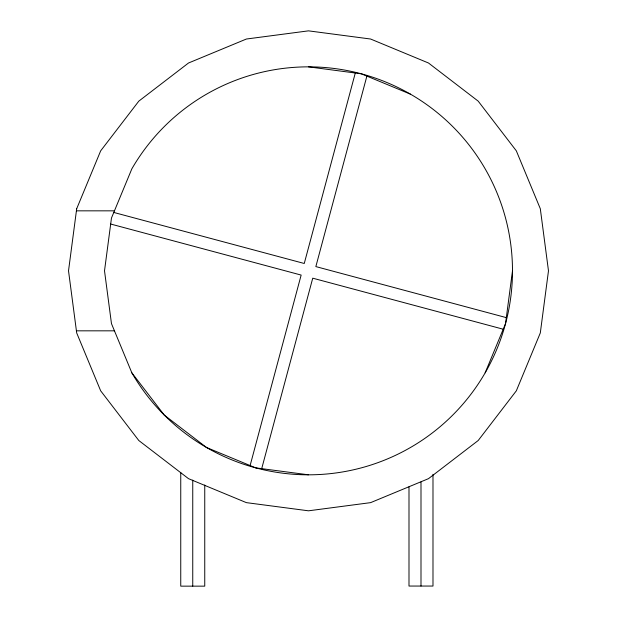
<?xml version="1.0" encoding="UTF-8"?>
<svg xmlns="http://www.w3.org/2000/svg" width="617" height="617" viewBox="0 0 617 617"><rect width="100%" height="100%" fill="white"/><g stroke="black" fill="none" stroke-linecap="round" stroke-linejoin="round"><path stroke-width="0.93" d="M512.488 270.832L505.531 323.624L485.155 372.822M250.116 465.55L301.15 275.074L110.674 224.033M355.292 73.007L304.258 263.482L113.783 212.449M261.708 468.658L312.742 278.182L503.217 329.216M366.884 76.115L315.85 266.59L506.326 317.624M76.415 210.837L114.446 210.837M76.415 330.828L114.446 330.828M308.5 66.844L361.292 73.801L410.49 94.177M308.5 474.812L255.708 467.863L206.51 447.487L164.261 415.071L131.845 372.822L111.469 323.624L104.512 270.832L111.469 218.04L131.845 168.842A203.988 203.988 0 0 1 439.62 114.569A203.988 203.988 0 0 1 439.62 427.095A203.988 203.988 0 0 1 131.845 372.822M432.987 474.326L432.987 586.05L408.994 586.05L408.994 486.852M420.995 481.962L420.995 586.05M204.751 485.024L204.751 586.15L180.75 586.15L180.75 472.506M192.751 480.134L192.751 586.15M76.693 208.723L68.518 270.832L76.693 332.941L100.671 390.823L138.81 440.523L188.509 478.661L246.391 502.639L308.5 510.814L370.609 502.639L428.491 478.661L478.19 440.523L516.329 390.823L540.307 332.941L548.482 270.832L540.307 208.723L516.329 150.841L478.19 101.142L428.491 63.003L370.609 39.025L308.5 30.85L246.391 39.025L188.509 63.003L138.81 101.142L100.671 150.841L76.693 208.723"/></g></svg>
